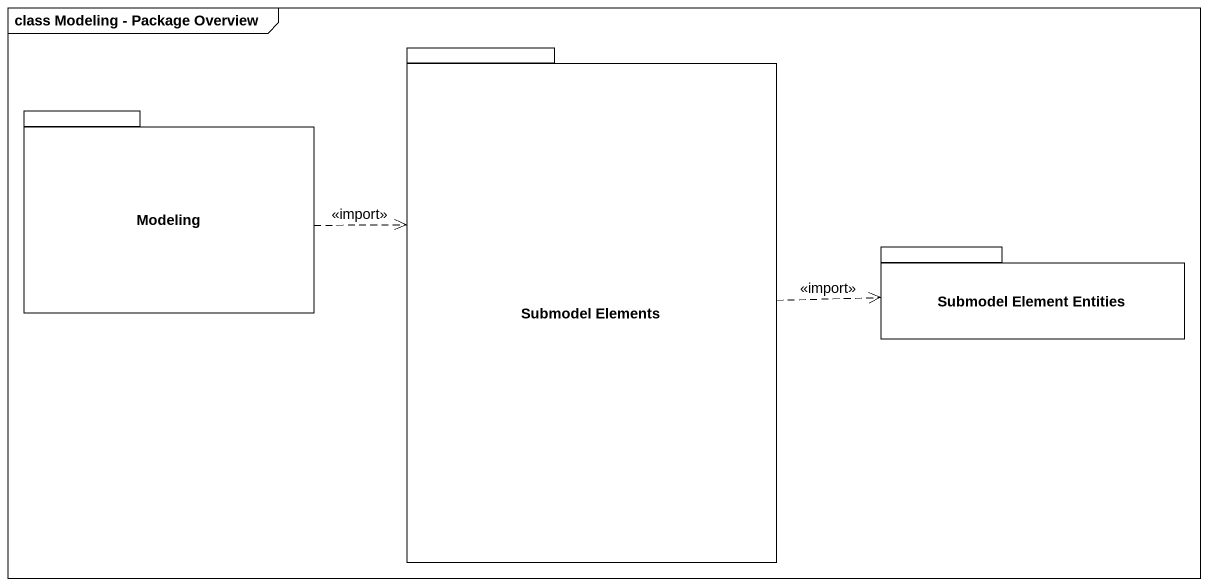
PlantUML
@startuml
mainframe class Modeling - Package Overview
package "Submodel Elements" as Submodel_Elements {
}
package Modeling {
}
package "Submodel Element Entities" as Submodel_Element_Entities {
}
Submodel_Elements .right.> Submodel_Element_Entities : <<import>>
Modeling .right.> Submodel_Elements : <<import>>
@enduml
